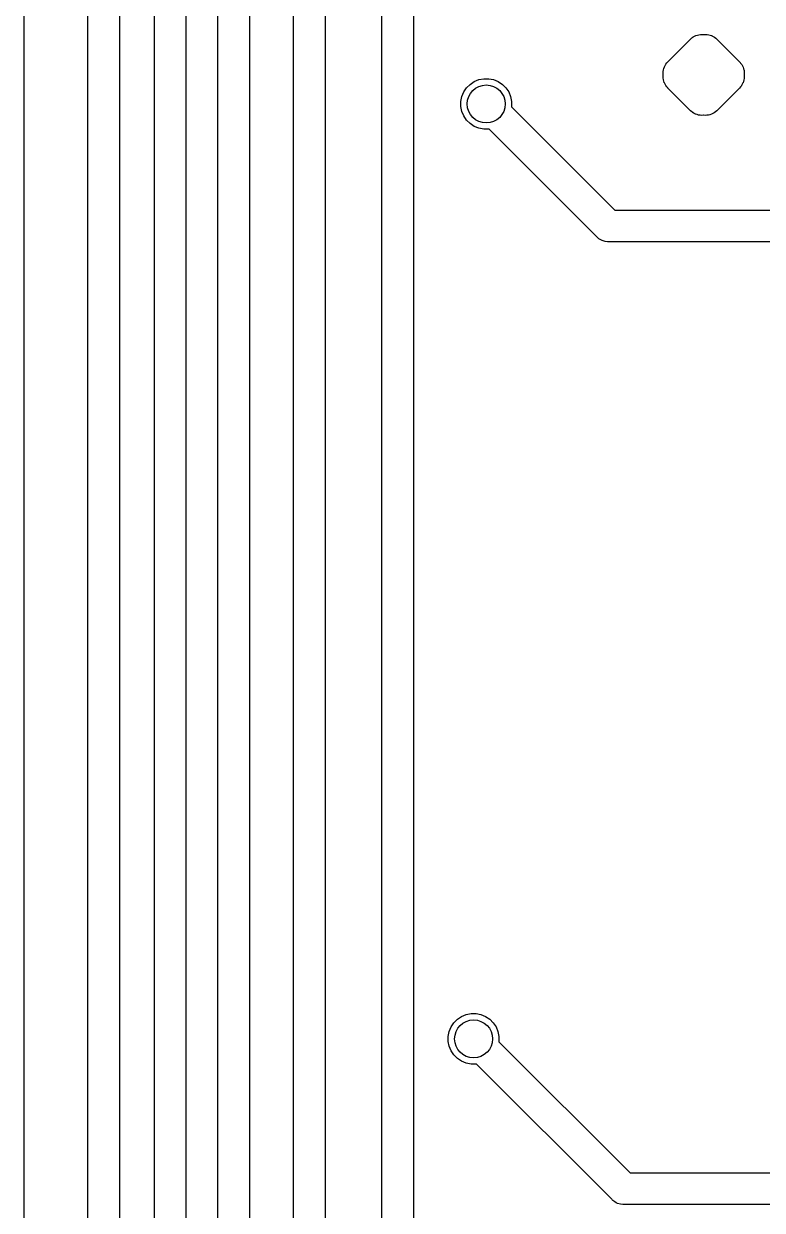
# Model space of a CAD drawing. Extents: x 0.4 to 11.3, y -7.9 to -0.4.
# Drawn here: x 4.0174 to 4.2474, y -2.077 to -1.7073 of the extents above; entities that cross this region are included whole.
import ezdxf

# ---------------------------------------------------------------- set-up
doc = ezdxf.new("R2010")
doc.units = 0
doc.header["$MEASUREMENT"] = 0
doc.layers.add('BLACK', color=7, linetype='CONTINUOUS')

msp = doc.modelspace()

# ---------------------------------------------------------------- linework, layer by layer
at = {"layer": 'BLACK', "linetype": 'CONTINUOUS'}
for p, q in [((4.0374, -2.26412), (4.0374, -1.61397)), ((4.04724, -1.61576), (4.04724, -2.26412)), ((4.0174, -1.61667), (4.0174, -2.09115)), ((4.05807, -2.36347), (4.05807, -1.62085)), ((4.06791, -1.62265), (4.06791, -2.36507)), ((4.07787, -2.46404), (4.07787, -1.62611)), ((4.08772, -1.62791), (4.08772, -2.46421)), ((4.10138, -2.53614), (4.10138, -1.62774)), ((4.11122, -1.62954), (4.11122, -2.53614)), ((4.12894, -2.58705), (4.12894, -1.62721)), ((4.13878, -1.62901), (4.13878, -2.59224)), ((4.22509, -1.71202), (4.22546, -1.71172)), ((4.22546, -1.71172), (4.22582, -1.71143)), ((4.22582, -1.71143), (4.22584, -1.71142)), ((4.22584, -1.71142), (4.22585, -1.71141)), ((4.22585, -1.71141), (4.22627, -1.71119)), ((4.22627, -1.71119), (4.22669, -1.71097)), ((4.22669, -1.71097), (4.2267, -1.71097)), ((4.2267, -1.71097), (4.22672, -1.71096)), ((4.22672, -1.71096), (4.22718, -1.71083)), ((4.22718, -1.71083), (4.22762, -1.71069)), ((4.22762, -1.71069), (4.22764, -1.71069)), ((4.22764, -1.71069), (4.22766, -1.71069)), ((4.22766, -1.71069), (4.22813, -1.71064)), ((4.22813, -1.71064), (4.22859, -1.7106)), ((4.22859, -1.7106), (4.22861, -1.7106)), ((4.22861, -1.7106), (4.22863, -1.7106)), ((4.22863, -1.7106), (4.2291, -1.71065)), ((4.2291, -1.71065), (4.22913, -1.71065)), ((4.22913, -1.71065), (4.22924, -1.71064)), ((4.22924, -1.71064), (4.22971, -1.7106)), ((4.22971, -1.7106), (4.22973, -1.7106)), ((4.22973, -1.7106), (4.22974, -1.7106)), ((4.22974, -1.7106), (4.23021, -1.71065)), ((4.23021, -1.71065), (4.23068, -1.7107)), ((4.23068, -1.7107), (4.2307, -1.7107)), ((4.2307, -1.7107), (4.23071, -1.71071)), ((4.23071, -1.71071), (4.23116, -1.71085)), ((4.23116, -1.71085), (4.23161, -1.71098)), ((4.23161, -1.71098), (4.23163, -1.71099)), ((4.23163, -1.71099), (4.23164, -1.711)), ((4.23164, -1.711), (4.23206, -1.71122)), ((4.23206, -1.71122), (4.23247, -1.71145)), ((4.23247, -1.71145), (4.23249, -1.71146)), ((4.23249, -1.71146), (4.2325, -1.71147)), ((4.2325, -1.71147), (4.23286, -1.71177)), ((4.23286, -1.71177), (4.23323, -1.71206)), ((4.21797, -1.71914), (4.22504, -1.71206)), ((4.22504, -1.71206), (4.22507, -1.71204)), ((4.22507, -1.71204), (4.22509, -1.71202)), ((4.22507, -1.71204), (4.22507, -1.71204)), ((4.22507, -1.71204), (4.22507, -1.71204)), ((4.23323, -1.71206), (4.2403, -1.71914)), ((4.21767, -1.7195), (4.21797, -1.71914)), ((4.2403, -1.71914), (4.24032, -1.71916)), ((4.24032, -1.71916), (4.24032, -1.71916)), ((4.24032, -1.71916), (4.24032, -1.71916)), ((4.24032, -1.71916), (4.24035, -1.71919)), ((4.24035, -1.71919), (4.24064, -1.71955)), ((4.21651, -1.72262), (4.21656, -1.72215)), ((4.21651, -1.72264), (4.21651, -1.72262)), ((4.21651, -1.72265), (4.21651, -1.72264)), ((4.21655, -1.72312), (4.21651, -1.72265)), ((4.21656, -1.72215), (4.2166, -1.72168)), ((4.2166, -1.72168), (4.21661, -1.72167)), ((4.21661, -1.72165), (4.21675, -1.7212)), ((4.21661, -1.72167), (4.21661, -1.72165)), ((4.21675, -1.7212), (4.21689, -1.72075)), ((4.21689, -1.72075), (4.2169, -1.72073)), ((4.2169, -1.72072), (4.21713, -1.7203)), ((4.2169, -1.72073), (4.2169, -1.72072)), ((4.21713, -1.7203), (4.21735, -1.71989)), ((4.21735, -1.71989), (4.21736, -1.71988)), ((4.21736, -1.71988), (4.21737, -1.71986)), ((4.21737, -1.71986), (4.21767, -1.7195)), ((4.24064, -1.71955), (4.24094, -1.71992)), ((4.24094, -1.71992), (4.24094, -1.71993)), ((4.24094, -1.71993), (4.24096, -1.71995)), ((4.24096, -1.71995), (4.24117, -1.72036)), ((4.24117, -1.72036), (4.24139, -1.72078)), ((4.24139, -1.72078), (4.2414, -1.7208)), ((4.2414, -1.7208), (4.2414, -1.72081)), ((4.2414, -1.72081), (4.24153, -1.72126)), ((4.24153, -1.72126), (4.24167, -1.72172)), ((4.24167, -1.72172), (4.24167, -1.72174)), ((4.24167, -1.72174), (4.24168, -1.72175)), ((4.24168, -1.72175), (4.24172, -1.72222)), ((4.24176, -1.72272), (4.24171, -1.72319)), ((4.24172, -1.72222), (4.24176, -1.72269)), ((4.24176, -1.72269), (4.24176, -1.72271)), ((4.24176, -1.72271), (4.24176, -1.72272)), ((4.1553, -1.72726), (4.1564, -1.72617)), ((4.1564, -1.72617), (4.15769, -1.72531)), ((4.15769, -1.72531), (4.15912, -1.72471)), ((4.15912, -1.72471), (4.16064, -1.72441)), ((4.16064, -1.72441), (4.16219, -1.72441)), ((4.16219, -1.72441), (4.16371, -1.72471)), ((4.16371, -1.72471), (4.16515, -1.72531)), ((4.16515, -1.72531), (4.16644, -1.72617)), ((4.16644, -1.72617), (4.16753, -1.72726)), ((4.21651, -1.72373), (4.21656, -1.72327)), ((4.21651, -1.72375), (4.21651, -1.72373)), ((4.21651, -1.72377), (4.21651, -1.72375)), ((4.21655, -1.72424), (4.21651, -1.72377)), ((4.21656, -1.72323), (4.21655, -1.72312)), ((4.21659, -1.7247), (4.21655, -1.72424)), ((4.21656, -1.72327), (4.21656, -1.72323)), ((4.2166, -1.72472), (4.21659, -1.7247)), ((4.2166, -1.72474), (4.2166, -1.72472)), ((4.21673, -1.72519), (4.2166, -1.72474)), ((4.21686, -1.72564), (4.21673, -1.72519)), ((4.21687, -1.72566), (4.21686, -1.72564)), ((4.21688, -1.72567), (4.21687, -1.72566)), ((4.2171, -1.72609), (4.21688, -1.72567)), ((4.21731, -1.72651), (4.2171, -1.72609)), ((4.21732, -1.72652), (4.21731, -1.72651)), ((4.21733, -1.72654), (4.21732, -1.72652)), ((4.21763, -1.7269), (4.21733, -1.72654)), ((4.2409, -1.7266), (4.2406, -1.72695)), ((4.24091, -1.72658), (4.2409, -1.7266)), ((4.24092, -1.72657), (4.24091, -1.72658)), ((4.24114, -1.72615), (4.24092, -1.72657)), ((4.24136, -1.72574), (4.24114, -1.72615)), ((4.24137, -1.72572), (4.24136, -1.72574)), ((4.24138, -1.72571), (4.24137, -1.72572)), ((4.24152, -1.72525), (4.24138, -1.72571)), ((4.24166, -1.72481), (4.24152, -1.72525)), ((4.24171, -1.7243), (4.24166, -1.72477)), ((4.24166, -1.72477), (4.24166, -1.72479)), ((4.24166, -1.72479), (4.24166, -1.72481)), ((4.24171, -1.72319), (4.24171, -1.72322)), ((4.24171, -1.72322), (4.24172, -1.72333)), ((4.24176, -1.72384), (4.24171, -1.7243)), ((4.24172, -1.72333), (4.24176, -1.7238)), ((4.24176, -1.7238), (4.24176, -1.72382)), ((4.24176, -1.72382), (4.24176, -1.72384)), ((4.15354, -1.73151), (4.15385, -1.72999)), ((4.15385, -1.72999), (4.15444, -1.72855)), ((4.15444, -1.72855), (4.1553, -1.72726)), ((4.16753, -1.72726), (4.1684, -1.72855)), ((4.1684, -1.72855), (4.16899, -1.72999)), ((4.16899, -1.72999), (4.16929, -1.73151)), ((4.21792, -1.72727), (4.21763, -1.7269)), ((4.21795, -1.7273), (4.21792, -1.72727)), ((4.21797, -1.72732), (4.21795, -1.7273)), ((4.21795, -1.7273), (4.21795, -1.7273)), ((4.21795, -1.7273), (4.21795, -1.7273)), ((4.22504, -1.73439), (4.21797, -1.72732)), ((4.2403, -1.72732), (4.23323, -1.73439)), ((4.2406, -1.72695), (4.2403, -1.72732)), ((4.15354, -1.73306), (4.15354, -1.73151)), ((4.15385, -1.73458), (4.15354, -1.73306)), ((4.16929, -1.73306), (4.16927, -1.73317)), ((4.16927, -1.73317), (4.17294, -1.73685)), ((4.16929, -1.73151), (4.16929, -1.73306)), ((4.15444, -1.73601), (4.15385, -1.73458)), ((4.1553, -1.7373), (4.15444, -1.73601)), ((4.1564, -1.7384), (4.1553, -1.7373)), ((4.17294, -1.73685), (4.17294, -1.73685)), ((4.17294, -1.73685), (4.20148, -1.76538)), ((4.22541, -1.73469), (4.22504, -1.73439)), ((4.22577, -1.73499), (4.22541, -1.73469)), ((4.22578, -1.735), (4.22577, -1.73499)), ((4.2258, -1.73501), (4.22578, -1.735)), ((4.22621, -1.73523), (4.2258, -1.73501)), ((4.22662, -1.73546), (4.22621, -1.73523)), ((4.22664, -1.73546), (4.22662, -1.73546)), ((4.22666, -1.73547), (4.22664, -1.73546)), ((4.22711, -1.73561), (4.22666, -1.73547)), ((4.22755, -1.73575), (4.22711, -1.73561)), ((4.22757, -1.73575), (4.22755, -1.73575)), ((4.22759, -1.73576), (4.22757, -1.73575)), ((4.22806, -1.73581), (4.22759, -1.73576)), ((4.22852, -1.73586), (4.22806, -1.73581)), ((4.22854, -1.73585), (4.22852, -1.73586)), ((4.22856, -1.73586), (4.22854, -1.73585)), ((4.22903, -1.73581), (4.22856, -1.73586)), ((4.22914, -1.7358), (4.22903, -1.73581)), ((4.22917, -1.7358), (4.22914, -1.7358)), ((4.22964, -1.73586), (4.22917, -1.7358)), ((4.22966, -1.73585), (4.22964, -1.73586)), ((4.22967, -1.73586), (4.22966, -1.73585)), ((4.23014, -1.73581), (4.22967, -1.73586)), ((4.23061, -1.73577), (4.23014, -1.73581)), ((4.23063, -1.73577), (4.23061, -1.73577)), ((4.23064, -1.73576), (4.23063, -1.73577)), ((4.23109, -1.73563), (4.23064, -1.73576)), ((4.23155, -1.7355), (4.23109, -1.73563)), ((4.23156, -1.73549), (4.23155, -1.7355)), ((4.23158, -1.73549), (4.23156, -1.73549)), ((4.232, -1.73527), (4.23158, -1.73549)), ((4.23241, -1.73505), (4.232, -1.73527)), ((4.23243, -1.73504), (4.23241, -1.73505)), ((4.23244, -1.73503), (4.23243, -1.73504)), ((4.23281, -1.73473), (4.23244, -1.73503)), ((4.23318, -1.73444), (4.23281, -1.73473)), ((4.2332, -1.73442), (4.23318, -1.73444)), ((4.23323, -1.73439), (4.2332, -1.73442)), ((4.2332, -1.73442), (4.2332, -1.73442)), ((4.2332, -1.73442), (4.2332, -1.73442)), ((4.15769, -1.73926), (4.1564, -1.7384)), ((4.15912, -1.73985), (4.15769, -1.73926)), ((4.16064, -1.74016), (4.15912, -1.73985)), ((4.16219, -1.74016), (4.16064, -1.74016)), ((4.16231, -1.74013), (4.16219, -1.74016)), ((4.16598, -1.74381), (4.16231, -1.74013)), ((4.19579, -1.77361), (4.16598, -1.74381)), ((4.16598, -1.74381), (4.16598, -1.74381)), ((4.20148, -1.76538), (4.28051, -1.76538)), ((4.19594, -1.7738), (4.19579, -1.77361)), ((4.19613, -1.77396), (4.19594, -1.7738)), ((4.1965, -1.77426), (4.19613, -1.77396)), ((4.19613, -1.77396), (4.19613, -1.77396)), ((4.19669, -1.77442), (4.1965, -1.77426)), ((4.19755, -1.77487), (4.19669, -1.77442)), ((4.19847, -1.77515), (4.19755, -1.77487)), ((4.1992, -1.77523), (4.19847, -1.77515)), ((4.19944, -1.77525), (4.1992, -1.77523)), ((4.1992, -1.77523), (4.1992, -1.77523)), ((4.19968, -1.77523), (4.19944, -1.77525)), ((4.28051, -1.77523), (4.19968, -1.77523)), ((4.1505, -2.01989), (4.15136, -2.0186)), ((4.15136, -2.0186), (4.15246, -2.01751)), ((4.15246, -2.01751), (4.15375, -2.01664)), ((4.15375, -2.01664), (4.15518, -2.01605)), ((4.15518, -2.01605), (4.1567, -2.01575)), ((4.1567, -2.01575), (4.15826, -2.01575)), ((4.15826, -2.01575), (4.15978, -2.01605)), ((4.15978, -2.01605), (4.16121, -2.01664)), ((4.16121, -2.01664), (4.1625, -2.01751)), ((4.1625, -2.01751), (4.1636, -2.0186)), ((4.1636, -2.0186), (4.16446, -2.01989)), ((4.14961, -2.02285), (4.14991, -2.02133)), ((4.14991, -2.02133), (4.1505, -2.01989)), ((4.16446, -2.01989), (4.16505, -2.02133)), ((4.16505, -2.02133), (4.16535, -2.02285)), ((4.14961, -2.0244), (4.14961, -2.02285)), ((4.14991, -2.02592), (4.14961, -2.0244)), ((4.1505, -2.02735), (4.14991, -2.02592)), ((4.16535, -2.0244), (4.16533, -2.02451)), ((4.16533, -2.02451), (4.2062, -2.06538)), ((4.16535, -2.02285), (4.16535, -2.0244)), ((4.15136, -2.02864), (4.1505, -2.02735)), ((4.15246, -2.02974), (4.15136, -2.02864)), ((4.15375, -2.0306), (4.15246, -2.02974)), ((4.15518, -2.03119), (4.15375, -2.0306)), ((4.1567, -2.0315), (4.15518, -2.03119)), ((4.15826, -2.0315), (4.1567, -2.0315)), ((4.15837, -2.03147), (4.15826, -2.0315)), ((4.20051, -2.07361), (4.15837, -2.03147)), ((4.2062, -2.06538), (4.28051, -2.06538)), ((4.20067, -2.0738), (4.20051, -2.07361)), ((4.20085, -2.07396), (4.20067, -2.0738)), ((4.20142, -2.07442), (4.20085, -2.07396)), ((4.20192, -2.07469), (4.20142, -2.07442)), ((4.20227, -2.07487), (4.20192, -2.07469)), ((4.2032, -2.07515), (4.20227, -2.07487)), ((4.20392, -2.07523), (4.2032, -2.07515)), ((4.20416, -2.07525), (4.20392, -2.07523)), ((4.20392, -2.07523), (4.20392, -2.07523)), ((4.2044, -2.07523), (4.20416, -2.07525)), ((4.28051, -2.07523), (4.2044, -2.07523))]:
    msp.add_line(p, q, dxfattribs=at)
at = {"layer": 'BLACK'}
for centre in [(4.16142, -1.73228), (4.15748, -2.02362)]:
    msp.add_circle(centre, 0.00591, dxfattribs=at)

doc.saveas('drawing.dxf')
